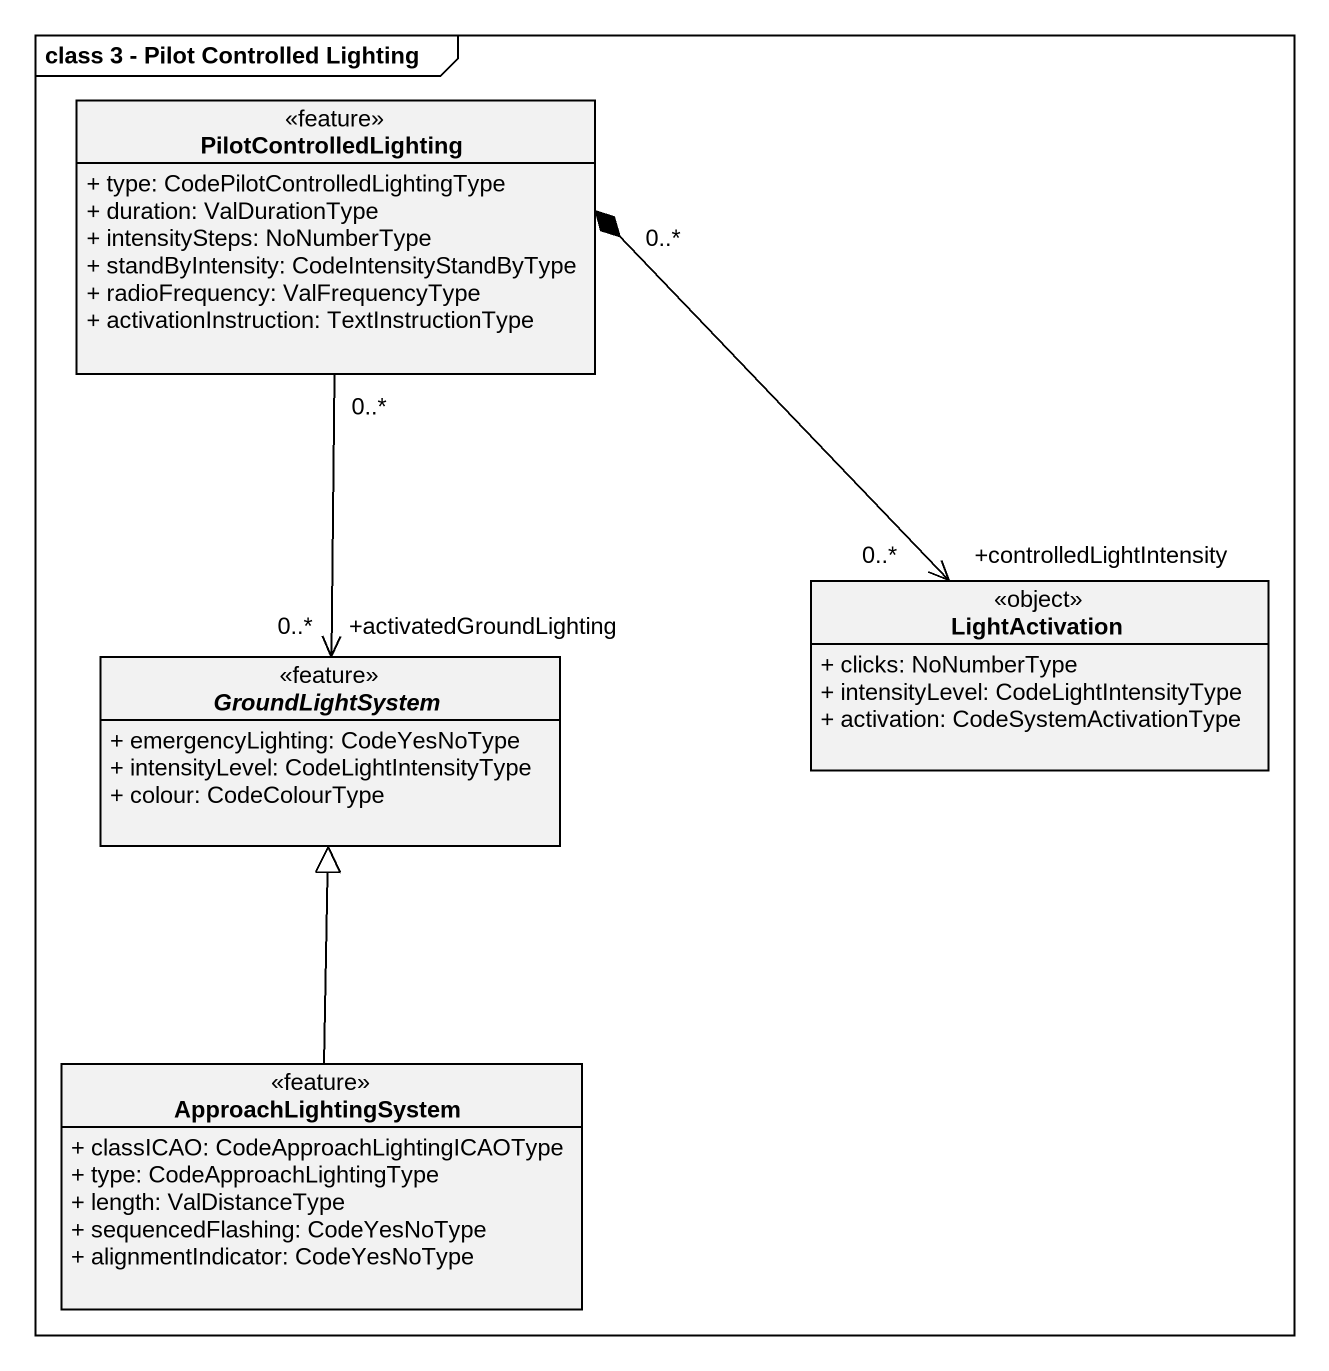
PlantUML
@startuml
mainframe class 3 - Pilot Controlled Lighting
hide circle
hide empty members
skinparam classAttributeIconSize 0
class PilotControlledLighting <<feature>> {
  + type: CodePilotControlledLightingType
  + duration: ValDurationType
  + intensitySteps: NoNumberType
  + standByIntensity: CodeIntensityStandByType
  + radioFrequency: ValFrequencyType
  + activationInstruction: TextInstructionType
}
abstract class GroundLightSystem <<feature>> {
  + emergencyLighting: CodeYesNoType
  + intensityLevel: CodeLightIntensityType
  + colour: CodeColourType
}
class LightActivation <<object>> {
  + clicks: NoNumberType
  + intensityLevel: CodeLightIntensityType
  + activation: CodeSystemActivationType
}
class ApproachLightingSystem <<feature>> {
  + classICAO: CodeApproachLightingICAOType
  + type: CodeApproachLightingType
  + length: ValDistanceType
  + sequencedFlashing: CodeYesNoType
  + alignmentIndicator: CodeYesNoType
}
PilotControlledLighting "0..*" --> "+activatedGroundLighting\n0..*" GroundLightSystem
PilotControlledLighting "0..*" *--> "+controlledLightIntensity\n0..*" LightActivation
ApproachLightingSystem -up-|> GroundLightSystem
@enduml
